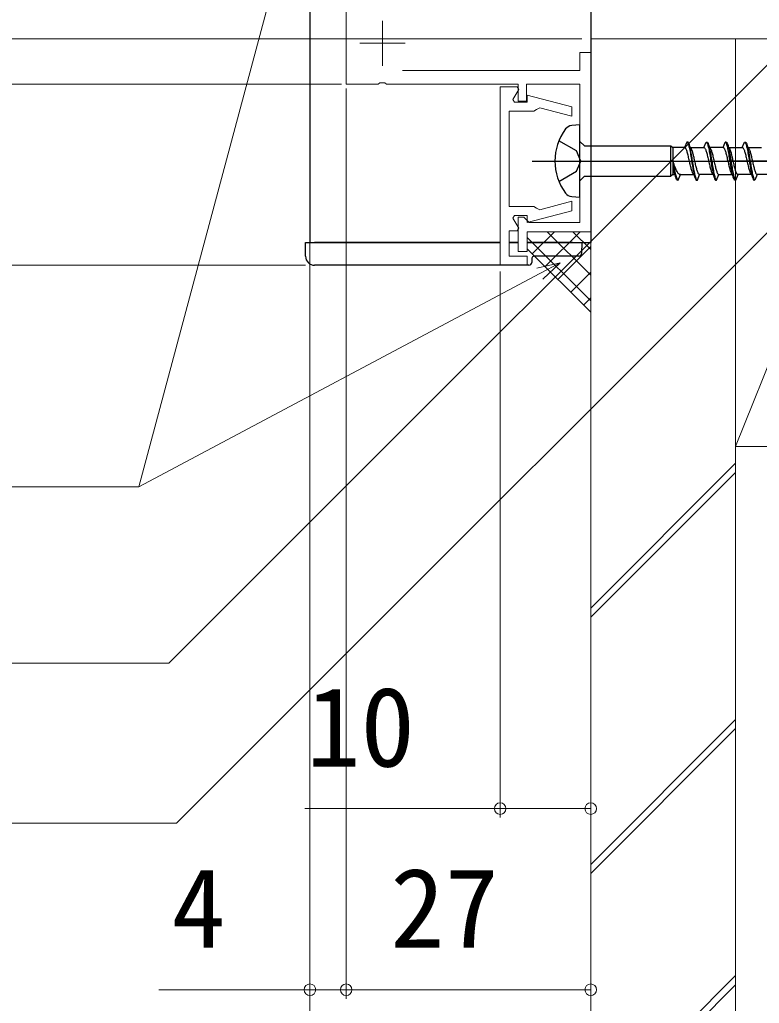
# Model space of a CAD drawing. Units: millimetres, scale not verified. Extents: x -525 to 525, y -783 to 779.
# Drawn here: x -401 to -319.4, y -93.3 to 15.3 of the extents above; entities that cross this region are included whole.
import ezdxf
from ezdxf.enums import TextEntityAlignment as Align

# ---------------------------------------------------------------- set-up
doc = ezdxf.new("R2010")
doc.units = ezdxf.units.MM
doc.header["$LTSCALE"] = 4
for name, color, linetype, lineweight in [('0-2_YKK_11', 7, 'Continuous', 18), ('0-7_YKK_D', 6, 'Continuous', 18), ('0-9_YSS_K', 3, 'Continuous', 18)]:
    doc.layers.add(name, color=color, linetype=linetype, lineweight=lineweight)
doc.layers.add('0-4_YKK_12', color=2, linetype='Continuous')
doc.layers.add('0-5_YKK_13', color=4, linetype='Continuous')
doc.styles.add('ＭＳ ゴシック', font='')
doc.styles.get('ＭＳ ゴシック').set_extended_font_data('MS Gothic')

msp = doc.modelspace()

# ---------------------------------------------------------------- linework, layer by layer
at = {"layer": '0-2_YKK_11', "color": 30}
for p, q in [((-361, 10.2), (-361, 15.2)), ((-363.5, 12.7), (-358.5, 12.7))]:
    msp.add_line(p, q, dxfattribs=at)
msp.add_lwpolyline([(-358.773, 9.7), (-339.2, 9.7), (-339.2, 11.7), (-338, 11.7), (-338, -8.1), (-345, -8.1), (-345, -10.3), (-346, -10.3), (-346, -6.5), (-345.4, -6.5), (-345.1, -6.8), (-344.8, -7.1), (-339.2, -7.1), (-339.2, 8.2), (-345.1, 8.2), (-345.1, 6.3), (-346, 6.3), (-346, 8.2), (-360.542, 8.2), (-360.725, 8.32), (-361.275, 8.32), (-361.458, 8.2), (-365, 8.2), (-365, 48.2)], dxfattribs=at)
msp.add_lwpolyline([(-348, 7.9), (-348, -11.8), (-345, -11.8), (-345, -10.8), (-347, -10.8), (-347, -8), (-346.127, -8), (-345.954, -7.7), (-346.589, -6.6), (-346.415, -6.3), (-345, -6.3), (-345, -7.091), (-340.1, -5.778), (-340.1, -4.743), (-343.622, -5.687), (-343.982, -5.498), (-344.265, -5.3), (-347, -5.3), (-347, 5.2), (-344.265, 5.2), (-343.982, 5.398), (-343.622, 5.587), (-340.1, 4.643), (-340.1, 5.678), (-345, 6.991), (-345, 6.2), (-346.415, 6.2), (-346.589, 6.5), (-345.954, 7.6), (-346.127, 7.9)], close=True, dxfattribs=at)
at = {"layer": '0-4_YKK_12'}
for p, q in [((-369, 254.7), (-369, -9.3)), ((-338, 56.2), (-338, -9.3)), ((-369, -9.3), (-348, -9.3)), ((-347, -9.3), (-346, -9.3)), ((-345, -9.3), (-338, -9.3))]:
    msp.add_line(p, q, dxfattribs=at)
at = {"layer": '0-5_YKK_13'}
for p, q in [((-339.2, 1.875), (-338.7, 1.375)), ((-338.7, 1.375), (-329.151, 1.375)), ((-327.287, 1.8), (-327.039, 1.2)), ((-325.167, 1.8), (-325.138, 1.792)), ((-323.396, 1.2), (-324.919, 1.2)), ((-323.396, 1.2), (-323.147, 1.8)), ((-323.396, 1.2), (-323.366, 1.194)), ((-323.047, 1.8), (-322.799, 1.2)), ((-321.027, 1.8), (-320.998, 1.792)), ((-320.998, 1.792), (-320.968, 1.768)), ((-320.868, 1.768), (-320.839, 1.728)), ((-320.679, 1.2), (-320.649, 1.194)), ((-321.069, 0.929), (-321.04, 0.849)), ((-321.04, 0.849), (-321.011, 0.761)), ((-320.893, 0.334), (-320.863, 0.213)), ((-344.45, -0.3), (-282.95, -0.3)), ((-328.927, -0.3), (-328.895, -0.483)), ((-328.895, -0.483), (-328.863, -0.665)), ((-261.489, -0.3), (-322.989, -0.3)), ((-322.924, -0.04), (-322.895, -0.169)), ((-339.2, -2.475), (-338.7, -1.975)), ((-338.7, -1.975), (-329.151, -1.975)), ((-328.927, -1.8), (-328.696, -1.8)), ((-326.576, -1.8), (-326.327, -2.4)), ((-326.227, -2.4), (-325.979, -1.8)), ((-321.987, -2.4), (-321.739, -1.8)), ((-320.51, -1.264), (-320.481, -1.361)), ((-319.795, -1.599), (-319.766, -1.659)), ((-340.1, -4.218), (-339.2, -4.3)), ((-348, -9.3), (-368.5, -9.3)), ((-346, -9.3), (-347, -9.3)), ((-340, -9.3), (-345, -9.3)), ((-340.01, -10.8), (-344.216, -10.8)), ((-339.31, -10.8), (-340.01, -10.8)), ((-344.819, -11.8), (-368.487, -11.8)), ((-344.516, -11.097), (-344.519, -11.503))]:
    msp.add_line(p, q, dxfattribs=at)
for points in [[(-339.2, -4.3), (-339.2, 3.7), (-340.1, 3.618)], [(-341.512, -2.55), (-339.575, -1.425), (-339.075, -0.3), (-339.575, 0.825), (-341.512, 1.95)], [(-328.347, -2.4), (-328.099, -1.8), (-326.576, -1.8), (-326.605, -1.794), (-326.634, -1.777), (-326.664, -1.749), (-326.693, -1.71), (-326.723, -1.659), (-326.752, -1.599), (-326.782, -1.529), (-326.811, -1.449), (-326.841, -1.361), (-326.87, -1.264), (-326.899, -1.16), (-326.929, -1.05), (-326.958, -0.934), (-326.988, -0.813), (-327.017, -0.688), (-327.047, -0.56), (-327.076, -0.431), (-327.106, -0.3), (-327.135, -0.169), (-327.164, -0.04), (-327.194, 0.088), (-327.223, 0.213), (-327.253, 0.334), (-327.282, 0.45), (-327.312, 0.56), (-327.341, 0.664), (-327.371, 0.761), (-327.4, 0.849), (-327.429, 0.929), (-327.459, 0.999), (-327.488, 1.059), (-327.518, 1.11), (-327.547, 1.149), (-327.577, 1.177), (-327.606, 1.194), (-327.636, 1.2), (-328.927, 1.2)], [(-326.286, -2.368), (-326.315, -2.328), (-326.345, -2.273), (-326.374, -2.203), (-326.404, -2.119), (-326.433, -2.02), (-326.463, -1.909), (-326.492, -1.785), (-326.522, -1.65), (-326.551, -1.505), (-326.58, -1.35), (-326.61, -1.187), (-326.639, -1.018), (-326.669, -0.844), (-326.698, -0.665), (-326.728, -0.483), (-326.757, -0.3), (-326.787, -0.117), (-326.816, 0.065), (-326.845, 0.244), (-326.875, 0.418), (-326.904, 0.587), (-326.934, 0.75), (-326.963, 0.905), (-326.993, 1.05), (-327.022, 1.185), (-327.052, 1.309), (-327.081, 1.42), (-327.11, 1.519), (-327.14, 1.603), (-327.169, 1.673), (-327.199, 1.728), (-327.228, 1.768), (-327.258, 1.792), (-327.287, 1.8), (-327.387, 1.8), (-327.636, 1.2)], [(-327.387, 1.8), (-327.358, 1.792), (-327.328, 1.768), (-327.299, 1.728), (-327.269, 1.673), (-327.24, 1.603), (-327.21, 1.519), (-327.181, 1.42), (-327.152, 1.309), (-327.122, 1.185), (-327.093, 1.05), (-327.063, 0.905), (-327.034, 0.75), (-327.004, 0.587), (-326.975, 0.418), (-326.945, 0.244), (-326.916, 0.065), (-326.887, -0.117), (-326.857, -0.3), (-326.828, -0.483), (-326.798, -0.665), (-326.769, -0.844), (-326.739, -1.018), (-326.71, -1.187), (-326.68, -1.35), (-326.651, -1.505), (-326.622, -1.65), (-326.592, -1.785), (-326.563, -1.909), (-326.533, -2.02), (-326.504, -2.119), (-326.474, -2.203), (-326.445, -2.273), (-326.415, -2.328), (-326.386, -2.368), (-326.357, -2.392), (-326.327, -2.4), (-326.227, -2.4), (-326.257, -2.392), (-326.286, -2.368)], [(-325.979, -1.8), (-326.008, -1.794), (-326.037, -1.777), (-326.067, -1.749), (-326.096, -1.71), (-326.126, -1.659), (-326.155, -1.599), (-326.185, -1.529), (-326.214, -1.449), (-326.244, -1.361), (-326.273, -1.264), (-326.302, -1.16), (-326.332, -1.05), (-326.361, -0.934), (-326.391, -0.813), (-326.42, -0.688), (-326.45, -0.56), (-326.479, -0.431), (-326.509, -0.3), (-326.538, -0.169), (-326.567, -0.04), (-326.597, 0.088), (-326.626, 0.213), (-326.656, 0.334), (-326.685, 0.45), (-326.715, 0.56), (-326.744, 0.664), (-326.774, 0.761), (-326.803, 0.849), (-326.832, 0.929), (-326.862, 0.999), (-326.891, 1.059), (-326.921, 1.11), (-326.95, 1.149), (-326.98, 1.177), (-327.009, 1.194), (-327.039, 1.2), (-325.516, 1.2), (-325.486, 1.194), (-325.457, 1.177)], [(-325.516, 1.2), (-325.267, 1.8), (-325.238, 1.792), (-325.208, 1.768), (-325.179, 1.728), (-325.149, 1.673), (-325.12, 1.603), (-325.09, 1.519), (-325.061, 1.42), (-325.032, 1.309), (-325.002, 1.185), (-324.973, 1.05), (-324.943, 0.905), (-324.914, 0.75), (-324.884, 0.587), (-324.855, 0.418), (-324.825, 0.244), (-324.796, 0.065), (-324.767, -0.117), (-324.737, -0.3), (-324.708, -0.483), (-324.678, -0.665), (-324.649, -0.844), (-324.619, -1.018), (-324.59, -1.187), (-324.56, -1.35), (-324.531, -1.505), (-324.502, -1.65), (-324.472, -1.785), (-324.443, -1.909), (-324.413, -2.02), (-324.384, -2.119), (-324.354, -2.203), (-324.325, -2.273), (-324.295, -2.328), (-324.266, -2.368), (-324.237, -2.392), (-324.207, -2.4), (-324.456, -1.8), (-325.979, -1.8)], [(-325.457, 1.177), (-325.427, 1.149), (-325.398, 1.11), (-325.368, 1.059), (-325.339, 0.999), (-325.309, 0.929), (-325.28, 0.849), (-325.251, 0.761), (-325.221, 0.664), (-325.192, 0.56), (-325.162, 0.45), (-325.133, 0.334), (-325.103, 0.213), (-325.074, 0.088), (-325.044, -0.04), (-325.015, -0.169), (-324.986, -0.3), (-324.956, -0.431), (-324.927, -0.56), (-324.897, -0.688), (-324.868, -0.813), (-324.838, -0.934), (-324.809, -1.05), (-324.779, -1.16), (-324.75, -1.264), (-324.721, -1.361), (-324.691, -1.449), (-324.662, -1.529), (-324.632, -1.599), (-324.603, -1.659), (-324.573, -1.71), (-324.544, -1.749), (-324.514, -1.777), (-324.485, -1.794), (-324.456, -1.8)], [(-325.267, 1.8), (-325.167, 1.8), (-324.919, 1.2), (-324.889, 1.194), (-324.86, 1.177), (-324.83, 1.149), (-324.801, 1.11), (-324.771, 1.059), (-324.742, 0.999), (-324.712, 0.929), (-324.683, 0.849), (-324.654, 0.761), (-324.624, 0.664), (-324.595, 0.56), (-324.565, 0.45), (-324.536, 0.334), (-324.506, 0.213), (-324.477, 0.088), (-324.447, -0.04), (-324.418, -0.169), (-324.389, -0.3), (-324.359, -0.431), (-324.33, -0.56), (-324.3, -0.688), (-324.271, -0.813), (-324.241, -0.934), (-324.212, -1.05), (-324.182, -1.16), (-324.153, -1.264), (-324.124, -1.361), (-324.094, -1.449), (-324.065, -1.529), (-324.035, -1.599), (-324.006, -1.659), (-323.976, -1.71), (-323.947, -1.749), (-323.917, -1.777), (-323.888, -1.794), (-323.859, -1.8), (-322.336, -1.8)], [(-325.138, 1.792), (-325.108, 1.768), (-325.079, 1.728), (-325.049, 1.673)], [(-325.049, 1.673), (-325.02, 1.603), (-324.99, 1.519), (-324.961, 1.42), (-324.932, 1.309), (-324.902, 1.185), (-324.873, 1.05), (-324.843, 0.905), (-324.814, 0.75), (-324.784, 0.587), (-324.755, 0.418), (-324.725, 0.244), (-324.696, 0.065), (-324.667, -0.117), (-324.637, -0.3), (-324.608, -0.483), (-324.578, -0.665), (-324.549, -0.844), (-324.519, -1.018), (-324.49, -1.187), (-324.46, -1.35), (-324.431, -1.505), (-324.402, -1.65), (-324.372, -1.785), (-324.343, -1.909), (-324.313, -2.02), (-324.284, -2.119), (-324.254, -2.203), (-324.225, -2.273), (-324.195, -2.328), (-324.166, -2.368), (-324.137, -2.392), (-324.107, -2.4)], [(-323.366, 1.194), (-323.337, 1.177), (-323.307, 1.149), (-323.278, 1.11), (-323.248, 1.059), (-323.219, 0.999), (-323.189, 0.929), (-323.16, 0.849), (-323.131, 0.761), (-323.101, 0.664), (-323.072, 0.56), (-323.042, 0.45), (-323.013, 0.334), (-322.983, 0.213), (-322.954, 0.088), (-322.924, -0.04)], [(-322.336, -1.8), (-322.087, -2.4), (-322.117, -2.392), (-322.146, -2.368), (-322.175, -2.328), (-322.205, -2.273), (-322.234, -2.203), (-322.264, -2.119), (-322.293, -2.02), (-322.323, -1.909), (-322.352, -1.785), (-322.382, -1.65), (-322.411, -1.505), (-322.44, -1.35), (-322.47, -1.187), (-322.499, -1.018), (-322.529, -0.844), (-322.558, -0.665), (-322.588, -0.483), (-322.617, -0.3), (-322.647, -0.117), (-322.676, 0.065), (-322.705, 0.244), (-322.735, 0.418), (-322.764, 0.587), (-322.794, 0.75), (-322.823, 0.905), (-322.853, 1.05), (-322.882, 1.185), (-322.912, 1.309), (-322.941, 1.42), (-322.97, 1.519), (-323, 1.603), (-323.029, 1.673), (-323.059, 1.728), (-323.088, 1.768), (-323.118, 1.792), (-323.147, 1.8), (-323.047, 1.8), (-323.018, 1.792)], [(-323.018, 1.792), (-322.988, 1.768), (-322.959, 1.728), (-322.929, 1.673), (-322.9, 1.603), (-322.87, 1.519), (-322.841, 1.42), (-322.812, 1.309), (-322.782, 1.185), (-322.753, 1.05), (-322.723, 0.905), (-322.694, 0.75), (-322.664, 0.587), (-322.635, 0.418), (-322.605, 0.244), (-322.576, 0.065), (-322.547, -0.117), (-322.517, -0.3), (-322.488, -0.483), (-322.458, -0.665), (-322.429, -0.844), (-322.399, -1.018), (-322.37, -1.187), (-322.34, -1.35), (-322.311, -1.505), (-322.282, -1.65), (-322.252, -1.785), (-322.223, -1.909), (-322.193, -2.02), (-322.164, -2.119), (-322.134, -2.203), (-322.105, -2.273), (-322.075, -2.328), (-322.046, -2.368), (-322.017, -2.392), (-321.987, -2.4), (-322.087, -2.4)], [(-322.799, 1.2), (-321.276, 1.2), (-321.027, 1.8), (-320.927, 1.8), (-320.679, 1.2), (-319.156, 1.2)], [(-322.681, 1.11), (-322.71, 1.149), (-322.74, 1.177), (-322.769, 1.194), (-322.799, 1.2)], [(-318.096, -1.8), (-319.619, -1.8), (-319.867, -2.4), (-319.967, -2.4), (-320.216, -1.8), (-321.739, -1.8), (-321.768, -1.794), (-321.797, -1.777), (-321.827, -1.749), (-321.856, -1.71), (-321.886, -1.659), (-321.915, -1.599), (-321.945, -1.529), (-321.974, -1.449), (-322.004, -1.361), (-322.033, -1.264), (-322.062, -1.16), (-322.092, -1.05), (-322.121, -0.934), (-322.151, -0.813), (-322.18, -0.688), (-322.21, -0.56), (-322.239, -0.431), (-322.269, -0.3), (-322.298, -0.169), (-322.327, -0.04), (-322.357, 0.088), (-322.386, 0.213), (-322.416, 0.334), (-322.445, 0.45), (-322.475, 0.56), (-322.504, 0.664), (-322.534, 0.761), (-322.563, 0.849), (-322.592, 0.929), (-322.622, 0.999), (-322.651, 1.059), (-322.681, 1.11)], [(-321.276, 1.2), (-321.246, 1.194), (-321.217, 1.177), (-321.187, 1.149), (-321.158, 1.11), (-321.128, 1.059), (-321.099, 0.999), (-321.069, 0.929)], [(-320.968, 1.768), (-320.939, 1.728), (-320.909, 1.673)], [(-320.927, 1.8), (-320.898, 1.792), (-320.868, 1.768)], [(-320.909, 1.673), (-320.88, 1.603), (-320.85, 1.519)], [(-320.85, 1.519), (-320.821, 1.42), (-320.792, 1.309), (-320.762, 1.185), (-320.733, 1.05), (-320.703, 0.905), (-320.674, 0.75), (-320.644, 0.587), (-320.615, 0.418), (-320.585, 0.244), (-320.556, 0.065), (-320.527, -0.117), (-320.497, -0.3), (-320.468, -0.483), (-320.438, -0.665), (-320.409, -0.844), (-320.379, -1.018), (-320.35, -1.187), (-320.32, -1.35), (-320.291, -1.505), (-320.262, -1.65), (-320.232, -1.785), (-320.203, -1.909), (-320.173, -2.02), (-320.144, -2.119), (-320.114, -2.203), (-320.085, -2.273), (-320.055, -2.328), (-320.026, -2.368), (-319.997, -2.392), (-319.967, -2.4)], [(-320.839, 1.728), (-320.809, 1.673), (-320.78, 1.603), (-320.75, 1.519)], [(-320.75, 1.519), (-320.721, 1.42), (-320.692, 1.309), (-320.662, 1.185), (-320.633, 1.05), (-320.603, 0.905), (-320.574, 0.75), (-320.544, 0.587), (-320.515, 0.418), (-320.485, 0.244)], [(-320.649, 1.194), (-320.62, 1.177), (-320.59, 1.149), (-320.561, 1.11), (-320.531, 1.059), (-320.502, 0.999), (-320.472, 0.929), (-320.443, 0.849), (-320.414, 0.761), (-320.384, 0.664), (-320.355, 0.56), (-320.325, 0.45), (-320.296, 0.334), (-320.266, 0.213), (-320.237, 0.088), (-320.207, -0.04), (-320.178, -0.169), (-320.149, -0.3), (-320.119, -0.431), (-320.09, -0.56), (-320.06, -0.688), (-320.031, -0.813), (-320.001, -0.934), (-319.972, -1.05), (-319.942, -1.16), (-319.913, -1.264), (-319.884, -1.361)], [(-321.011, 0.761), (-320.981, 0.664), (-320.952, 0.56), (-320.922, 0.45), (-320.893, 0.334)], [(-320.863, 0.213), (-320.834, 0.088), (-320.804, -0.04), (-320.775, -0.169)], [(-320.485, 0.244), (-320.456, 0.065), (-320.427, -0.117), (-320.397, -0.3), (-320.368, -0.483), (-320.338, -0.665), (-320.309, -0.844), (-320.279, -1.018), (-320.25, -1.187), (-320.22, -1.35)], [(-328.099, -1.8), (-328.145, -1.794), (-328.191, -1.777), (-328.237, -1.749), (-328.283, -1.71), (-328.329, -1.659), (-328.375, -1.599), (-328.421, -1.529), (-328.467, -1.449), (-328.513, -1.361), (-328.559, -1.264), (-328.605, -1.16), (-328.651, -1.05), (-328.697, -0.934), (-328.743, -0.813), (-328.789, -0.688), (-328.835, -0.56), (-328.881, -0.431), (-328.927, -0.3)], [(-328.863, -0.665), (-328.83, -0.844), (-328.798, -1.018)], [(-328.798, -1.018), (-328.766, -1.187), (-328.734, -1.35), (-328.702, -1.505), (-328.669, -1.65), (-328.637, -1.785), (-328.605, -1.909), (-328.573, -2.02), (-328.54, -2.119), (-328.508, -2.203), (-328.476, -2.273), (-328.444, -2.328), (-328.412, -2.368), (-328.379, -2.392), (-328.347, -2.4), (-328.447, -2.4)], [(-322.895, -0.169), (-322.866, -0.3), (-322.836, -0.431), (-322.807, -0.56), (-322.777, -0.688), (-322.748, -0.813), (-322.718, -0.934), (-322.689, -1.05), (-322.659, -1.16), (-322.63, -1.264), (-322.601, -1.361), (-322.571, -1.449), (-322.542, -1.529), (-322.512, -1.599), (-322.483, -1.659), (-322.453, -1.71), (-322.424, -1.749), (-322.394, -1.777), (-322.365, -1.794), (-322.336, -1.8)], [(-320.775, -0.169), (-320.746, -0.3), (-320.716, -0.431), (-320.687, -0.56), (-320.657, -0.688), (-320.628, -0.813), (-320.598, -0.934), (-320.569, -1.05), (-320.539, -1.16), (-320.51, -1.264)], [(-324.207, -2.4), (-324.107, -2.4), (-323.859, -1.8)], [(-320.481, -1.361), (-320.451, -1.449), (-320.422, -1.529), (-320.392, -1.599), (-320.363, -1.659), (-320.333, -1.71), (-320.304, -1.749), (-320.274, -1.777), (-320.245, -1.794), (-320.216, -1.8)], [(-320.22, -1.35), (-320.191, -1.505), (-320.162, -1.65), (-320.132, -1.785), (-320.103, -1.909), (-320.073, -2.02), (-320.044, -2.119), (-320.014, -2.203), (-319.985, -2.273), (-319.955, -2.328), (-319.926, -2.368), (-319.897, -2.392), (-319.867, -2.4)], [(-319.884, -1.361), (-319.854, -1.449), (-319.825, -1.529), (-319.795, -1.599)], [(-319.766, -1.659), (-319.736, -1.71), (-319.707, -1.749), (-319.677, -1.777), (-319.648, -1.794), (-319.619, -1.8)], [(-369.487, -10.809), (-369.5, -9.3), (-368.5, -9.3)], [(-340, -9.3), (-339, -9.3), (-339.01, -10.503)]]:
    msp.add_lwpolyline(points, dxfattribs=at)
for points in [[(-328.927, 1.2), (-328.927, -1.8), (-329.151, -1.975), (-329.151, 1.375)], [(-328.696, -1.8), (-328.447, -2.4), (-328.474, -2.392), (-328.5, -2.368), (-328.527, -2.328), (-328.554, -2.273), (-328.58, -2.203), (-328.607, -2.119), (-328.634, -2.02), (-328.66, -1.909), (-328.687, -1.785), (-328.714, -1.65), (-328.74, -1.505), (-328.767, -1.35), (-328.794, -1.187), (-328.82, -1.018), (-328.847, -0.844), (-328.874, -0.665), (-328.9, -0.483), (-328.927, -0.3), (-328.914, -0.431), (-328.901, -0.56), (-328.888, -0.688), (-328.876, -0.813), (-328.863, -0.934), (-328.85, -1.05), (-328.837, -1.16), (-328.824, -1.264), (-328.811, -1.361), (-328.798, -1.449), (-328.786, -1.529), (-328.773, -1.599), (-328.76, -1.659), (-328.747, -1.71), (-328.734, -1.749), (-328.721, -1.777), (-328.708, -1.794)]]:
    msp.add_lwpolyline(points, close=True, dxfattribs=at)
for centre, radius, start, end in [((-339.928, 2.472), 1.159, 98.52834, 137.84104), ((-335.95, -0.3), 6, 143.72463, 216.27535), ((-339.928, -3.072), 1.159, 222.15894, 261.47164), ((-368.487, -10.8), 1, 180.5, 270), ((-344.216, -11.1), 0.3, 90, 150.67131), ((-339.31, -10.5), 0.3, 270, 359.5), ((-344.819, -11.5), 0.3, 270, 359.5), ((-344.216, -11.1), 0.3, 150.67131, 179.5)]:
    msp.add_arc(centre, radius, start, end, dxfattribs=at)
at = {"layer": '0-7_YKK_D'}
for p, q in [((-369, 56.2), (-369, -112.8)), ((-369, 56.2), (-369, -92.8)), ((-339, 13.2), (-410.004, 13.2)), ((-365.5, 8.2), (-450.004, 8.2)), ((-365.5, 8.2), (-450.004, 8.2)), ((-365, 7.7), (-365, -92.8)), ((-365, 7.7), (-365, -92.8)), ((-338, -8.6), (-338, -92.8)), ((-338, -8.6), (-338, -72.8)), ((-369.487, -11.8), (-450.004, -11.8)), ((-348, -12.5), (-348, -72.8)), ((-369, -91.8), (-385.668, -91.8)), ((-365, -91.8), (-369, -91.8)), ((-365, -91.8), (-338, -91.8)), ((-365, -91.8), (-362.45, -91.8))]:
    msp.add_line(p, q, dxfattribs=at)
for points in [[(-363.643, 54.236), (-364.303, 51.773), (-387.892, -36.265)], [(-305, 23.817), (-306.803, 22.014), (-384.563, -55.746), (-473.801, -55.746)], [(-303, 7.323), (-304.803, 5.519), (-383.741, -73.418), (-469.531, -73.418)], [(-341.361, -11.524), (-343.613, -12.721), (-387.892, -36.265), (-473.469, -36.265)], [(-343.934, -12.118), (-341.361, -11.524), (-343.292, -13.324)], [(-338, -71.8), (-348, -71.8), (-369.55, -71.8)]]:
    msp.add_lwpolyline(points, dxfattribs=at)
for centre in [(-348, -71.8), (-338, -71.8), (-369, -91.8), (-365, -91.8), (-365, -91.8), (-338, -91.8)]:
    msp.add_circle(centre, 0.637, dxfattribs=at)
at = {"layer": '0-9_YSS_K'}
for p, q in [((-338, 13.2), (-338, 56.2)), ((-338, 13.2), (-338, -153.8)), ((-338, 13.2), (-322, 13.2)), ((-322, 13.2), (-322, -153.8)), ((-304, 13.2), (-322, -31.8)), ((-344.456, -10.544), (-342.012, -8.1)), ((-343.042, -11.958), (-339.183, -8.1)), ((-342.794, -8.1), (-338, -12.894)), ((-339.966, -8.1), (-338, -10.066)), ((-345, -8.723), (-338, -15.723)), ((-341.627, -13.373), (-338, -9.745)), ((-345, -10), (-338, -17)), ((-340.213, -14.787), (-338, -12.574)), ((-338.799, -16.201), (-338, -15.402)), ((-338, -49.673), (-322, -33.673)), ((-338, -50.673), (-322, -34.673)), ((-338, -77.957), (-322, -61.957)), ((-338, -78.957), (-322, -62.957)), ((-338, -106.241), (-322, -90.241)), ((-338, -107.241), (-322, -91.241))]:
    msp.add_line(p, q, dxfattribs=at)
msp.add_lwpolyline([(-322, -31.8), (-304, -31.8), (-304, 13.2), (-322, 13.2)], close=True, dxfattribs=at)

# ---------------------------------------------------------------- texts
at = {"layer": '0-7_YKK_D', "style": 'ＭＳ ゴシック'}
for s, p in [('10', (-369.391, -69.8)), ('4', (-384.282, -89.8)), ('27', (-360.125, -89.8))]:
    msp.add_text(s, height=8.798, dxfattribs=at).set_placement(p, align=Align.BOTTOM_LEFT)

doc.saveas('drawing.dxf')
